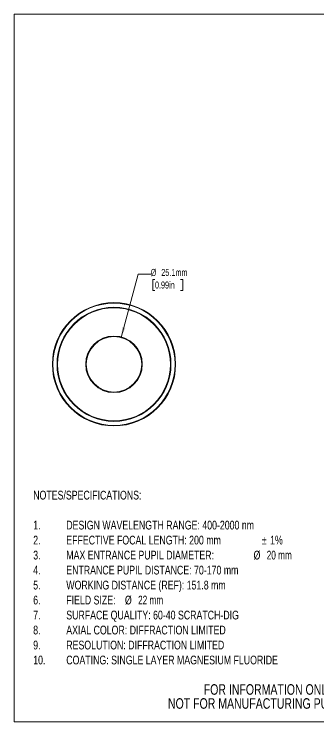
# Model space of a CAD drawing. Header units: millimetres. Extents: x 2 to 278, y 1 to 215.
# Drawn here: x 1.6 to 93.7, y 0.9 to 214.6 of the extents above; entities that cross this region are included whole.
import ezdxf

# ---------------------------------------------------------------- set-up
doc = ezdxf.new("R2010")
doc.units = ezdxf.units.MM
doc.styles.add('SLDTEXTSTYLE0', font='TXT', dxfattribs={"width": 0.75})
doc.styles.add('SLDTEXTSTYLE2', font='TXT', dxfattribs={"width": 0.7})
doc.dimstyles.new('SLDDIMSTYLE5', dxfattribs={"dimtxt": 2.116667, "dimasz": 3.175, "dimexe": 0, "dimexo": 0.0625, "dimgap": 0.529167, "dimtad": 0, "dimtih": 1, "dimtoh": 1, "dimdec": 1, "dimlfac": 1.5, "dimrnd": 1e-09, "dimzin": 12, "dimdsep": 46, "dimtxsty": 'SLDTEXTSTYLE0', "dimsah": 1, "dimcen": 0, "dimadec": 0, "dimazin": 3, "dimtfac": 1, "dimtdec": 1, "dimtofl": 0, "dimtmove": 0, "dimatfit": 3, "dimfxl": 1, "dimfrac": 2, "dimtolj": 1, "dimtzin": 12, "dimarcsym": 0})

# ---------------------------------------------------------------- blocks, each defined once
blk = doc.blocks.new('SW_NOTE_3')
at = {"color": 0, "linetype": 'Continuous', "lineweight": 0, "char_height": 3.175, "attachment_point": 2, "style": 'SLDTEXTSTYLE0'}
for s, insert in [('FOR INFORMATION ONLY', (25.05, 4.09)), ('NOT FOR MANUFACTURING PURPOSES', (25.38, -0.14))]:
    blk.add_mtext(s, dxfattribs=dict(at, insert=insert))
blk = doc.blocks.new('SW_NOTE_4')
at = {"color": 0, "linetype": 'Continuous', "lineweight": 0, "attachment_point": 1}
for s, insert, char_height, style in [('NOTES/SPECIFICATIONS:', (0, 3.41), 2.6458, 'SLDTEXTSTYLE0'), ('1.', (0, -5.64), 2.646, 'SLDTEXTSTYLE0'), ('DESIGN WAVELENGTH RANGE: 400-2000 nm', (10, -5.64), 2.6458, 'SLDTEXTSTYLE0'), ('2.', (0, -10.17), 2.646, 'SLDTEXTSTYLE0'), ('EFFECTIVE FOCAL LENGTH: 200 mm', (10, -10.17), 2.6458, 'SLDTEXTSTYLE0'), ('%%p', (69.11, -10.17), 2.646, 'SLDTEXTSTYLE0'), ('1%', (71.63, -10.17), 2.646, 'SLDTEXTSTYLE0'), ('3.', (0, -14.7), 2.646, 'SLDTEXTSTYLE0'), ('MAX ENTRANCE PUPIL DIAMETER:', (10, -14.7), 2.6458, 'SLDTEXTSTYLE0'), ('%%c', (66.63, -14.7), 2.646, 'SLDTEXTSTYLE0'), ('20 mm', (70.62, -14.7), 2.646, 'SLDTEXTSTYLE2'), ('4.', (0, -19.23), 2.646, 'SLDTEXTSTYLE0'), ('ENTRANCE PUPIL DISTANCE: 70-170 mm', (10, -19.23), 2.6458, 'SLDTEXTSTYLE0'), ('5.', (0, -23.76), 2.646, 'SLDTEXTSTYLE0'), ('WORKING DISTANCE (REF): 151.8 mm', (10, -23.76), 2.6458, 'SLDTEXTSTYLE0'), ('6.', (0, -28.28), 2.646, 'SLDTEXTSTYLE0'), ('FIELD SIZE:', (10, -28.28), 2.6458, 'SLDTEXTSTYLE0'), ('%%c', (27.73, -28.28), 2.646, 'SLDTEXTSTYLE0'), ('22 mm', (31.72, -28.28), 2.646, 'SLDTEXTSTYLE2'), ('7.', (0, -32.81), 2.646, 'SLDTEXTSTYLE0'), ('SURFACE QUALITY: 60-40 SCRATCH-DIG', (10, -32.81), 2.6458, 'SLDTEXTSTYLE0'), ('8.', (0, -37.34), 2.646, 'SLDTEXTSTYLE0'), ('AXIAL COLOR: DIFFRACTION LIMITED', (10, -37.34), 2.6458, 'SLDTEXTSTYLE0'), ('9.', (0, -41.87), 2.646, 'SLDTEXTSTYLE0'), ('RESOLUTION: DIFFRACTION LIMITED', (10, -41.87), 2.6458, 'SLDTEXTSTYLE0'), ('10.', (0, -46.39), 2.646, 'SLDTEXTSTYLE0'), ('COATING: SINGLE LAYER MAGNESIUM FLUORIDE', (10, -46.39), 2.6458, 'SLDTEXTSTYLE0')]:
    blk.add_mtext(s, dxfattribs=dict(at, insert=insert, char_height=char_height, style=style))
blk = doc.blocks.new('_D_6')
at = {"color": 7, "linetype": 'Continuous', "lineweight": 18}
for p, q in [((33.94, 116.98), (39.06, 136.11)), ((39.06, 136.11), (42.87, 136.11)), ((44.16, 134.54), (43.52, 134.54)), ((43.52, 134.54), (43.52, 131.18)), ((51.92, 134.54), (52.56, 134.54)), ((52.56, 134.54), (52.56, 131.18)), ((43.52, 131.18), (44.16, 131.18)), ((52.56, 131.18), (51.92, 131.18))]:
    blk.add_line(p, q, dxfattribs=at)
blk.add_solid([(33.94, 116.98), (35.25, 119.92), (34.27, 120.18)], dxfattribs=at)
at = {"color": 7, "linetype": 'Continuous', "lineweight": 18, "char_height": 2.117, "attachment_point": 1, "style": 'SLDTEXTSTYLE0'}
for s, insert in [('%%c', (42.87, 137.7)), ('25.1mm', (46.07, 137.7)), ('0.99in', (44.16, 133.9))]:
    blk.add_mtext(s, dxfattribs=dict(at, insert=insert))

msp = doc.modelspace()

# ---------------------------------------------------------------- linework, layer by layer
at = {"color": 7, "linetype": 'Continuous', "lineweight": 18}
for p, q in [((1.579, 214.645), (277.989, 214.645)), ((1.579, 214.645), (1.579, 0.903)), ((277.989, 0.903), (1.579, 0.903))]:
    msp.add_line(p, q, dxfattribs=at)
for radius in [18.627, 18.457, 17.23, 17.06, 8.547, 8.377]:
    msp.add_circle((31.772, 108.892), radius, dxfattribs=at)

# ---------------------------------------------------------------- block references
at = {"color": 7, "linetype": 'Continuous', "lineweight": 0}
for name, p in [('SW_NOTE_4', (7.347, 67.291)), ('SW_NOTE_3', (53.585, 8.178))]:
    msp.add_blockref(name, p, dxfattribs=at)

# ---------------------------------------------------------------- dimensions: what is measured, and where the dimension line sits
at = {"color": 7, "linetype": 'Continuous', "lineweight": 18}
dim = msp.add_diameter_dim_2p(p1=(29.604, 100.8), p2=(33.94, 116.984), dimstyle='SLDDIMSTYLE5', dxfattribs=at)
dim.commit()
dim.dimension.update_dxf_attribs({"geometry": '_D_6', "text_midpoint": (49.854, 136.11), "dimtype": 163})

doc.saveas('drawing.dxf')
